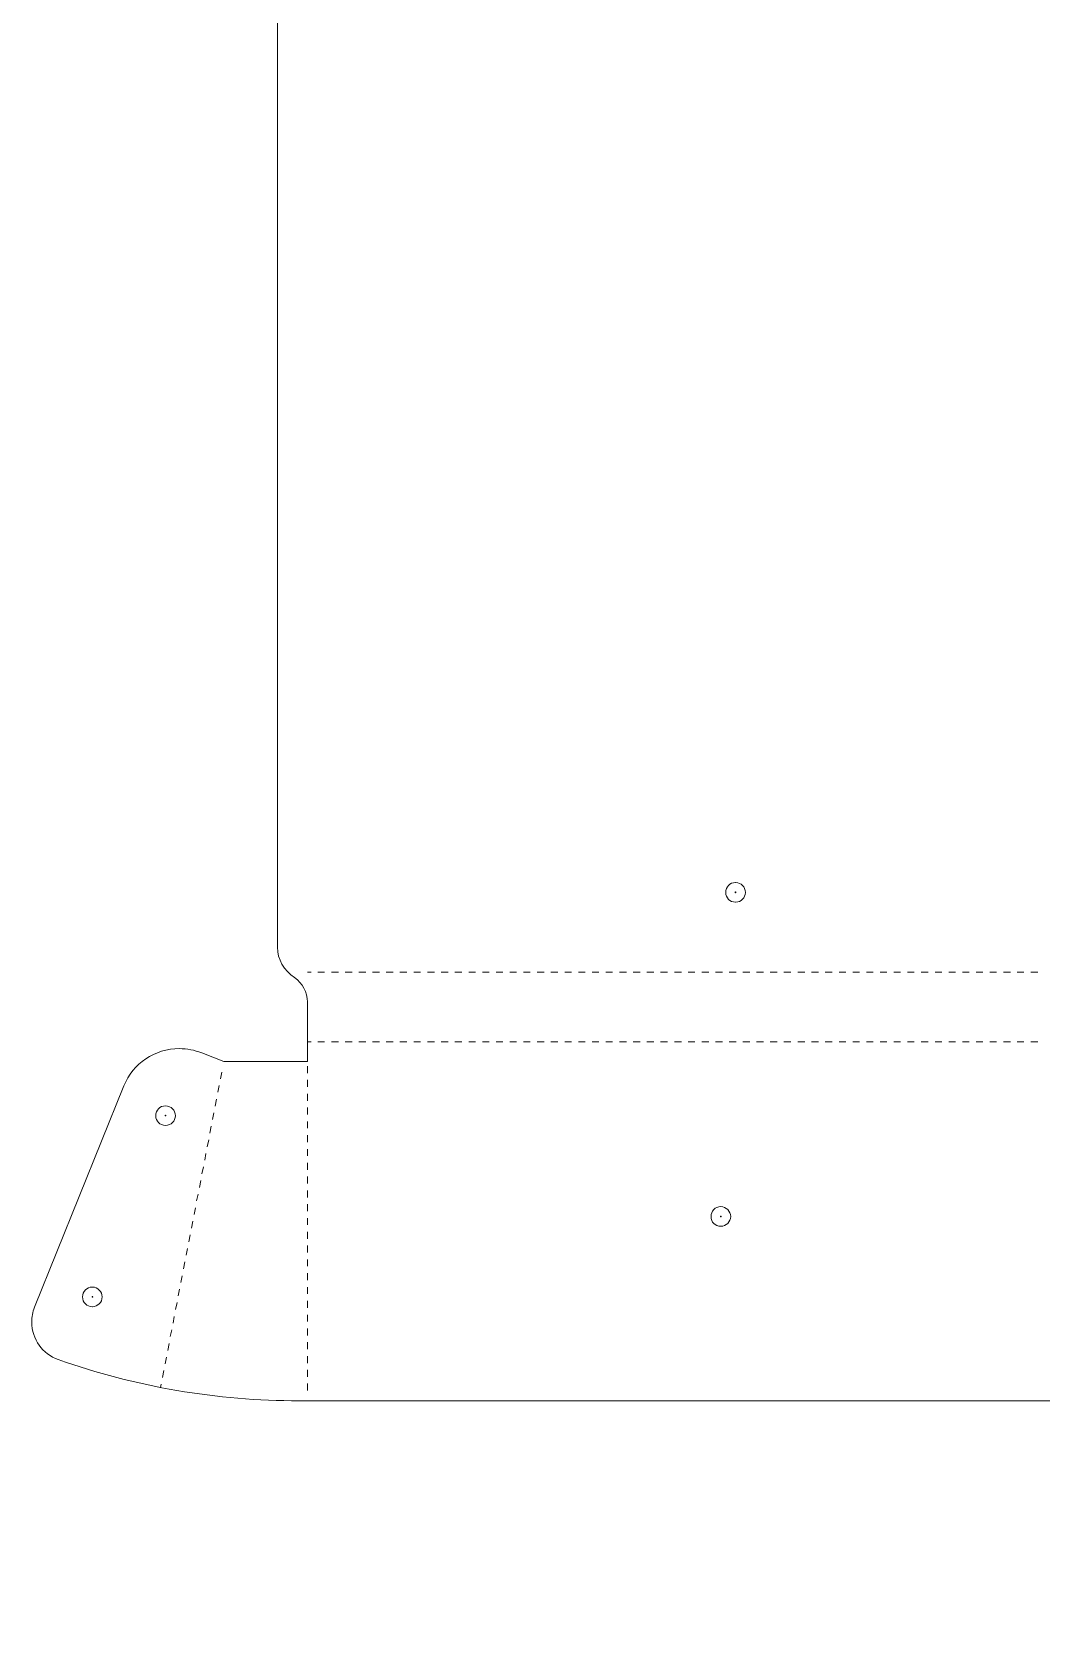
# Model space of a CAD drawing. Header units: millimetres. Extents: x 4 to 393, y -292 to -9.
# Drawn here: x 4.1 to 105.4, y -263.6 to -104 of the extents above; entities that cross this region are included whole.
import ezdxf

# ---------------------------------------------------------------- set-up
doc = ezdxf.new("R2010")
doc.units = ezdxf.units.MM
doc.header["$MEASUREMENT"] = 0
doc.layers.add('レイヤー 1', color=7, linetype='Continuous', lineweight=0)

# ---------------------------------------------------------------- blocks, each defined once
blk = doc.blocks.new('Block_0')
at = {"layer": 'レイヤー 1', "color": 18, "lineweight": 9, "true_color": 0x000000}
blk.add_open_spline([(30.73, -16.51), (29.43, -18.72), (28.77, -21.26), (28.77, -23.8), (28.77, -23.8), (28.77, -195.85), (28.77, -195.85), (28.77, -195.85), (28.77, -195.85), (28.77, -195.85), (28.77, -197.05), (29.41, -198.18), (30.49, -198.88)], degree=3, knots=[0, 0, 0, 0, 1, 1, 1, 2, 2, 2, 3, 3, 3, 4, 4, 4, 4], dxfattribs=at)

msp = doc.modelspace()

# ---------------------------------------------------------------- hatches: boundary and pattern name
at = {"layer": 'レイヤー 1', "true_color": 0x000000, "transparency": 33554687}
h = msp.add_hatch(color=18, dxfattribs=at)
edge = h.paths.add_edge_path()
edge.add_spline(control_points=[(74.74, -190.3), (74.72, -190.3), (74.72, -190.33), (74.72, -190.35), (74.72, -190.37), (74.72, -190.37), (74.74, -190.37), (74.77, -190.37), (74.79, -190.37), (74.79, -190.35), (74.79, -190.33), (74.77, -190.3), (74.74, -190.3)], knot_values=[0, 0, 0, 0, 1, 1, 1, 2, 2, 2, 3, 3, 3, 4, 4, 4, 4], degree=3, periodic=0)
edge.add_line((74.74, -190.3), (74.74, -190.3))
h = msp.add_hatch(color=18, dxfattribs=at)
edge = h.paths.add_edge_path()
edge.add_spline(control_points=[(17.53, -212.7), (17.51, -212.7), (17.51, -212.72), (17.51, -212.74), (17.51, -212.76), (17.51, -212.76), (17.53, -212.76), (17.55, -212.76), (17.57, -212.76), (17.57, -212.74), (17.57, -212.72), (17.55, -212.7), (17.53, -212.7)], knot_values=[0, 0, 0, 0, 1, 1, 1, 2, 2, 2, 3, 3, 3, 4, 4, 4, 4], degree=3, periodic=0)
edge.add_line((17.53, -212.7), (17.53, -212.7))
h = msp.add_hatch(color=18, dxfattribs=at)
edge = h.paths.add_edge_path()
edge.add_spline(control_points=[(73.26, -222.82), (73.24, -222.82), (73.24, -222.84), (73.24, -222.86), (73.24, -222.88), (73.24, -222.88), (73.26, -222.88), (73.28, -222.88), (73.31, -222.88), (73.31, -222.86), (73.31, -222.84), (73.28, -222.82), (73.26, -222.82)], knot_values=[0, 0, 0, 0, 1, 1, 1, 2, 2, 2, 3, 3, 3, 4, 4, 4, 4], degree=3, periodic=0)
edge.add_line((73.26, -222.82), (73.26, -222.82))
h = msp.add_hatch(color=18, dxfattribs=at)
edge = h.paths.add_edge_path()
edge.add_spline(control_points=[(10.19, -230.88), (10.17, -230.88), (10.17, -230.9), (10.17, -230.92), (10.17, -230.94), (10.17, -230.94), (10.19, -230.94), (10.21, -230.94), (10.23, -230.94), (10.23, -230.92), (10.23, -230.9), (10.21, -230.88), (10.19, -230.88)], knot_values=[0, 0, 0, 0, 1, 1, 1, 2, 2, 2, 3, 3, 3, 4, 4, 4, 4], degree=3, periodic=0)
edge.add_line((10.19, -230.88), (10.19, -230.88))

# ---------------------------------------------------------------- linework, layer by layer
at = {"layer": 'レイヤー 1', "color": 18, "lineweight": 9, "true_color": 0x000000}
for p, q in [((32.14, -198.33), (31.78, -198.33)), ((31.78, -198.33), (31.78, -198.33)), ((33.51, -198.33), (32.81, -198.33)), ((34.89, -198.33), (34.19, -198.33)), ((36.26, -198.33), (35.57, -198.33)), ((37.64, -198.33), (36.94, -198.33)), ((39.02, -198.33), (38.32, -198.33)), ((40.39, -198.33), (39.69, -198.33)), ((41.77, -198.33), (41.07, -198.33)), ((43.14, -198.33), (42.47, -198.33)), ((44.52, -198.33), (43.84, -198.33)), ((45.89, -198.33), (45.22, -198.33)), ((47.27, -198.33), (46.59, -198.33)), ((48.65, -198.33), (47.97, -198.33)), ((50.02, -198.33), (49.34, -198.33)), ((51.4, -198.33), (50.72, -198.33)), ((52.77, -198.33), (52.1, -198.33)), ((54.15, -198.33), (53.47, -198.33)), ((55.53, -198.33), (54.85, -198.33)), ((56.9, -198.33), (56.22, -198.33)), ((58.28, -198.33), (57.6, -198.33)), ((59.65, -198.33), (58.98, -198.33)), ((61.03, -198.33), (60.35, -198.33)), ((62.4, -198.33), (61.73, -198.33)), ((63.8, -198.33), (63.1, -198.33)), ((65.18, -198.33), (64.48, -198.33)), ((66.55, -198.33), (65.85, -198.33)), ((67.93, -198.33), (67.23, -198.33)), ((69.31, -198.33), (68.61, -198.33)), ((70.68, -198.33), (69.98, -198.33)), ((72.06, -198.33), (71.36, -198.33)), ((73.43, -198.33), (72.73, -198.33)), ((74.81, -198.33), (74.11, -198.33)), ((76.18, -198.33), (75.49, -198.33)), ((77.56, -198.33), (76.86, -198.33)), ((78.94, -198.33), (78.24, -198.33)), ((80.31, -198.33), (79.61, -198.33)), ((81.69, -198.33), (80.99, -198.33)), ((83.06, -198.33), (82.36, -198.33)), ((84.44, -198.33), (83.74, -198.33)), ((85.82, -198.33), (85.14, -198.33)), ((87.19, -198.33), (86.51, -198.33)), ((88.57, -198.33), (87.89, -198.33)), ((89.94, -198.33), (89.27, -198.33)), ((91.32, -198.33), (90.64, -198.33)), ((92.69, -198.33), (92.02, -198.33)), ((94.07, -198.33), (93.39, -198.33)), ((95.45, -198.33), (94.77, -198.33)), ((96.82, -198.33), (96.14, -198.33)), ((98.2, -198.33), (97.52, -198.33)), ((99.57, -198.33), (98.9, -198.33)), ((100.95, -198.33), (100.27, -198.33)), ((102.33, -198.33), (101.65, -198.33)), ((103.7, -198.33), (103.02, -198.33)), ((105.08, -198.33), (104.4, -198.33)), ((31.78, -205.69), (31.78, -205.33)), ((31.78, -205.33), (31.78, -205.33)), ((32.14, -205.33), (31.78, -205.33)), ((31.78, -205.33), (31.78, -205.33)), ((33.51, -205.33), (32.81, -205.33)), ((34.89, -205.33), (34.19, -205.33)), ((36.26, -205.33), (35.57, -205.33)), ((37.64, -205.33), (36.94, -205.33)), ((39.02, -205.33), (38.32, -205.33)), ((40.39, -205.33), (39.69, -205.33)), ((41.77, -205.33), (41.07, -205.33)), ((43.14, -205.33), (42.47, -205.33)), ((44.52, -205.33), (43.84, -205.33)), ((45.89, -205.33), (45.22, -205.33)), ((47.27, -205.33), (46.59, -205.33)), ((48.65, -205.33), (47.97, -205.33)), ((50.02, -205.33), (49.34, -205.33)), ((51.4, -205.33), (50.72, -205.33)), ((52.77, -205.33), (52.1, -205.33)), ((54.15, -205.33), (53.47, -205.33)), ((55.53, -205.33), (54.85, -205.33)), ((56.9, -205.33), (56.22, -205.33)), ((58.28, -205.33), (57.6, -205.33)), ((59.65, -205.33), (58.98, -205.33)), ((61.03, -205.33), (60.35, -205.33)), ((62.4, -205.33), (61.73, -205.33)), ((63.8, -205.33), (63.1, -205.33)), ((65.18, -205.33), (64.48, -205.33)), ((66.55, -205.33), (65.85, -205.33)), ((67.93, -205.33), (67.23, -205.33)), ((69.31, -205.33), (68.61, -205.33)), ((70.68, -205.33), (69.98, -205.33)), ((72.06, -205.33), (71.36, -205.33)), ((73.43, -205.33), (72.73, -205.33)), ((74.81, -205.33), (74.11, -205.33)), ((76.18, -205.33), (75.49, -205.33)), ((77.56, -205.33), (76.86, -205.33)), ((78.94, -205.33), (78.24, -205.33)), ((80.31, -205.33), (79.61, -205.33)), ((81.69, -205.33), (80.99, -205.33)), ((83.06, -205.33), (82.36, -205.33)), ((84.44, -205.33), (83.74, -205.33)), ((85.82, -205.33), (85.14, -205.33)), ((87.19, -205.33), (86.51, -205.33)), ((88.57, -205.33), (87.89, -205.33)), ((89.94, -205.33), (89.27, -205.33)), ((91.32, -205.33), (90.64, -205.33)), ((92.69, -205.33), (92.02, -205.33)), ((94.07, -205.33), (93.39, -205.33)), ((95.45, -205.33), (94.77, -205.33)), ((96.82, -205.33), (96.14, -205.33)), ((98.2, -205.33), (97.52, -205.33)), ((99.57, -205.33), (98.9, -205.33)), ((100.95, -205.33), (100.27, -205.33)), ((102.33, -205.33), (101.65, -205.33)), ((103.7, -205.33), (103.02, -205.33)), ((105.08, -205.33), (104.4, -205.33)), ((31.78, -207.07), (31.78, -206.39)), ((23.06, -209.04), (23.18, -208.36)), ((31.78, -208.47), (31.78, -207.77)), ((22.78, -210.39), (22.93, -209.71)), ((31.78, -209.84), (31.78, -209.14)), ((31.78, -211.24), (31.78, -210.54)), ((22.53, -211.77), (22.65, -211.07)), ((31.78, -212.61), (31.78, -211.92)), ((22, -214.48), (22.12, -213.8)), ((22.25, -213.12), (22.4, -212.44)), ((31.78, -213.99), (31.78, -213.31)), ((21.72, -215.85), (21.87, -215.15)), ((31.78, -215.39), (31.78, -214.69)), ((21.47, -217.21), (21.6, -216.53)), ((31.78, -216.76), (31.78, -216.09)), ((21.19, -218.56), (21.34, -217.88)), ((31.78, -218.16), (31.78, -217.46)), ((20.94, -219.94), (21.07, -219.24)), ((31.78, -219.54), (31.78, -218.84)), ((31.78, -220.93), (31.78, -220.23)), ((20.66, -221.29), (20.81, -220.61)), ((31.78, -222.31), (31.78, -221.61)), ((20.13, -224.02), (20.28, -223.32)), ((20.41, -222.65), (20.54, -221.97)), ((31.78, -223.68), (31.78, -223.01)), ((19.88, -225.38), (20.01, -224.7)), ((31.78, -225.08), (31.78, -224.38)), ((19.61, -226.73), (19.75, -226.05)), ((31.78, -226.46), (31.78, -225.76)), ((19.35, -228.11), (19.48, -227.41)), ((31.78, -227.85), (31.78, -227.16)), ((19.08, -229.46), (19.22, -228.79)), ((31.78, -229.23), (31.78, -228.53)), ((18.82, -230.82), (18.95, -230.14)), ((31.78, -230.61), (31.78, -229.93)), ((31.78, -232), (31.78, -231.3)), ((18.29, -233.55), (18.42, -232.87)), ((18.55, -232.19), (18.7, -231.49)), ((31.78, -233.38), (31.78, -232.7)), ((18.02, -234.9), (18.17, -234.23)), ((31.78, -234.78), (31.78, -234.08)), ((17.76, -236.28), (17.89, -235.58)), ((31.78, -236.15), (31.78, -235.45)), ((17.49, -237.63), (17.64, -236.96)), ((31.78, -237.55), (31.78, -236.85)), ((17.24, -238.99), (17.36, -238.31)), ((31.78, -238.92), (31.78, -238.23)), ((17.04, -240), (17.11, -239.66)), ((31.78, -240.3), (31.78, -239.62))]:
    msp.add_line(p, q, dxfattribs=at)
for points, knots in [([(74.77, -189.35), (74.77, -189.35), (74.77, -189.35), (74.74, -189.35), (74.19, -189.35), (73.77, -189.8), (73.77, -190.35), (73.77, -190.9), (74.19, -191.32), (74.74, -191.32), (74.77, -191.32), (74.77, -191.32), (74.77, -191.32)], [0, 0, 0, 0, 1, 1, 1, 2, 2, 2, 3, 3, 3, 4, 4, 4, 4]), ([(74.77, -191.32), (75.3, -191.32), (75.74, -190.88), (75.74, -190.35), (75.74, -189.8), (75.3, -189.37), (74.77, -189.35)], [0, 0, 0, 0, 1, 1, 1, 2, 2, 2, 2]), ([(74.74, -190.3), (74.72, -190.3), (74.72, -190.33), (74.72, -190.35), (74.72, -190.37), (74.72, -190.37), (74.74, -190.37), (74.77, -190.37), (74.79, -190.37), (74.79, -190.35), (74.79, -190.33), (74.77, -190.3), (74.74, -190.3)], [0, 0, 0, 0, 1, 1, 1, 2, 2, 2, 3, 3, 3, 4, 4, 4, 4]), ([(6.78, -237.21), (5.19, -236.66), (4.12, -235.16), (4.12, -233.44), (4.12, -232.93), (4.2, -232.45), (4.39, -231.96), (4.39, -231.96), (13.36, -209.76), (13.36, -209.76), (14.27, -207.49), (16.47, -206.01), (18.93, -206.01), (19.69, -206.01), (20.45, -206.16), (21.17, -206.45), (21.17, -206.45), (23.39, -207.32), (23.39, -207.32), (23.39, -207.32), (31.78, -207.32), (31.78, -207.32), (31.78, -207.32), (31.78, -201.33), (31.78, -201.33), (31.78, -200.36), (31.29, -199.45), (30.49, -198.88)], [0, 0, 0, 0, 1, 1, 1, 2, 2, 2, 3, 3, 3, 4, 4, 4, 5, 5, 5, 6, 6, 6, 7, 7, 7, 8, 8, 8, 9, 9, 9, 9]), ([(17.55, -211.75), (17.55, -211.75), (17.55, -211.75), (17.53, -211.75), (16.98, -211.75), (16.56, -212.19), (16.56, -212.74), (16.56, -213.29), (16.98, -213.71), (17.53, -213.71), (17.55, -213.71), (17.55, -213.71), (17.55, -213.71)], [0, 0, 0, 0, 1, 1, 1, 2, 2, 2, 3, 3, 3, 4, 4, 4, 4]), ([(17.55, -213.71), (18.08, -213.71), (18.53, -213.27), (18.53, -212.74), (18.53, -212.19), (18.08, -211.77), (17.55, -211.75)], [0, 0, 0, 0, 1, 1, 1, 2, 2, 2, 2]), ([(17.53, -212.7), (17.51, -212.7), (17.51, -212.72), (17.51, -212.74), (17.51, -212.76), (17.51, -212.76), (17.53, -212.76), (17.55, -212.76), (17.57, -212.76), (17.57, -212.74), (17.57, -212.72), (17.55, -212.7), (17.53, -212.7)], [0, 0, 0, 0, 1, 1, 1, 2, 2, 2, 3, 3, 3, 4, 4, 4, 4]), ([(73.28, -221.86), (73.28, -221.86), (73.28, -221.86), (73.26, -221.86), (72.71, -221.86), (72.29, -222.31), (72.29, -222.86), (72.29, -223.41), (72.71, -223.83), (73.26, -223.83), (73.28, -223.83), (73.28, -223.83), (73.28, -223.83)], [0, 0, 0, 0, 1, 1, 1, 2, 2, 2, 3, 3, 3, 4, 4, 4, 4]), ([(73.28, -223.83), (73.81, -223.83), (74.26, -223.39), (74.26, -222.86), (74.26, -222.31), (73.81, -221.88), (73.28, -221.86)], [0, 0, 0, 0, 1, 1, 1, 2, 2, 2, 2]), ([(73.26, -222.82), (73.24, -222.82), (73.24, -222.84), (73.24, -222.86), (73.24, -222.88), (73.24, -222.88), (73.26, -222.88), (73.28, -222.88), (73.31, -222.88), (73.31, -222.86), (73.31, -222.84), (73.28, -222.82), (73.26, -222.82)], [0, 0, 0, 0, 1, 1, 1, 2, 2, 2, 3, 3, 3, 4, 4, 4, 4]), ([(10.21, -229.93), (10.21, -229.93), (10.21, -229.93), (10.19, -229.93), (9.64, -229.93), (9.21, -230.37), (9.21, -230.92), (9.21, -231.47), (9.64, -231.9), (10.19, -231.9), (10.21, -231.9), (10.21, -231.9), (10.21, -231.9)], [0, 0, 0, 0, 1, 1, 1, 2, 2, 2, 3, 3, 3, 4, 4, 4, 4]), ([(10.19, -230.88), (10.17, -230.88), (10.17, -230.9), (10.17, -230.92), (10.17, -230.94), (10.17, -230.94), (10.19, -230.94), (10.21, -230.94), (10.23, -230.94), (10.23, -230.92), (10.23, -230.9), (10.21, -230.88), (10.19, -230.88)], [0, 0, 0, 0, 1, 1, 1, 2, 2, 2, 3, 3, 3, 4, 4, 4, 4]), ([(10.21, -231.9), (10.74, -231.9), (11.18, -231.45), (11.18, -230.92), (11.18, -230.37), (10.74, -229.95), (10.21, -229.93)], [0, 0, 0, 0, 1, 1, 1, 2, 2, 2, 2]), ([(6.78, -237.21), (14.48, -239.94), (22.74, -241.34), (30.96, -241.34), (30.96, -241.34), (31.78, -241.34), (31.78, -241.34), (31.78, -241.34), (120.76, -241.34), (120.76, -241.34), (121.29, -241.34), (121.76, -241.8), (121.76, -242.33), (121.76, -242.33), (121.76, -255.65), (121.76, -255.65), (121.76, -255.65), (121.76, -255.65), (121.76, -255.65), (121.76, -258.8), (123.24, -261.76), (125.76, -263.65)], [0, 0, 0, 0, 1, 1, 1, 2, 2, 2, 3, 3, 3, 4, 4, 4, 5, 5, 5, 6, 6, 6, 7, 7, 7, 7])]:
    msp.add_open_spline(points, degree=3, knots=knots, dxfattribs=at)
at = {"layer": 'レイヤー 1'}
for points in [[(74.74, -190.3), (74.72, -190.3), (74.72, -190.33), (74.72, -190.35), (74.72, -190.37), (74.72, -190.37), (74.74, -190.37), (74.77, -190.37), (74.79, -190.37), (74.79, -190.35), (74.79, -190.33), (74.77, -190.3), (74.74, -190.3)], [(17.53, -212.7), (17.51, -212.7), (17.51, -212.72), (17.51, -212.74), (17.51, -212.76), (17.51, -212.76), (17.53, -212.76), (17.55, -212.76), (17.57, -212.76), (17.57, -212.74), (17.57, -212.72), (17.55, -212.7), (17.53, -212.7)], [(73.26, -222.82), (73.24, -222.82), (73.24, -222.84), (73.24, -222.86), (73.24, -222.88), (73.24, -222.88), (73.26, -222.88), (73.28, -222.88), (73.31, -222.88), (73.31, -222.86), (73.31, -222.84), (73.28, -222.82), (73.26, -222.82)], [(10.19, -230.88), (10.17, -230.88), (10.17, -230.9), (10.17, -230.92), (10.17, -230.94), (10.17, -230.94), (10.19, -230.94), (10.21, -230.94), (10.23, -230.94), (10.23, -230.92), (10.23, -230.9), (10.21, -230.88), (10.19, -230.88)]]:
    msp.add_open_spline(points, degree=3, knots=[0, 0, 0, 0, 1, 1, 1, 2, 2, 2, 3, 3, 3, 4, 4, 4, 4], dxfattribs=at)

# ---------------------------------------------------------------- block references
msp.add_blockref('Block_0', (0, 0), dxfattribs=at)

doc.saveas('drawing.dxf')
